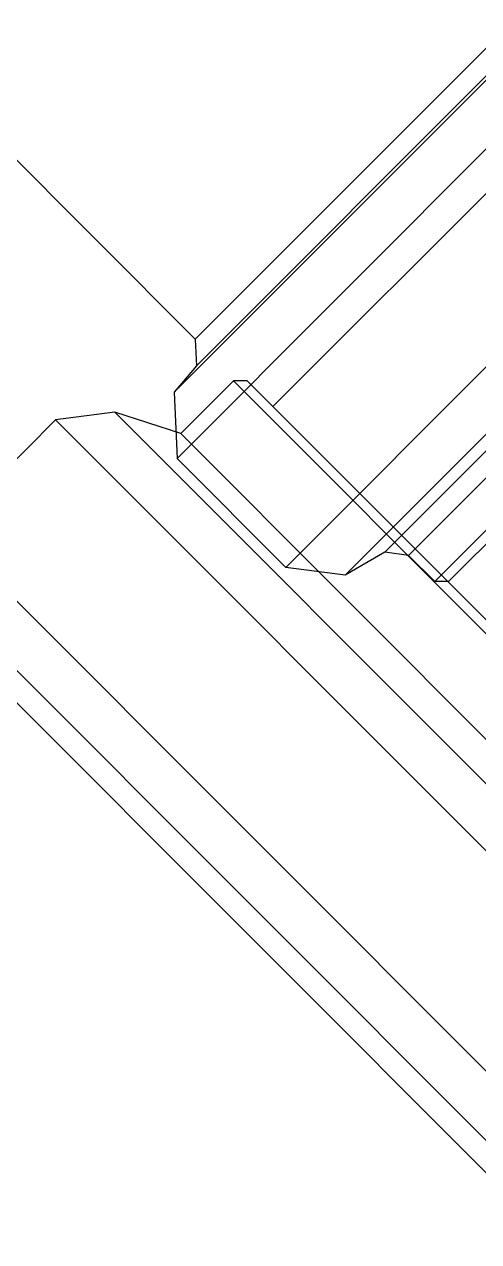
# Model space of a CAD drawing. Header units: millimetres. Extents: x -1292 to 2253, y 326 to 453.
# Drawn here: x 2097.784 to 2097.8071, y 347.9453 to 348.0072 of the extents above; entities that cross this region are included whole.
import ezdxf

# ---------------------------------------------------------------- set-up
doc = ezdxf.new("R2010")
doc.units = ezdxf.units.MM
doc.header["$LTSCALE"] = 0.5
doc.layers.add('-HIDRO', color=8, linetype='Continuous')
doc.layers.add('Esgoto', color=5, linetype='ByLayer')

msp = doc.modelspace()

# ---------------------------------------------------------------- linework, layer by layer
at = {"layer": '-HIDRO', "ltscale": 0.05}
msp.add_arc((2097.198738, 348.52263), 0.601429, 270, 356.050132, dxfattribs=at)
at = {"layer": 'Esgoto', "color": 2}
for p, q in [((2097.834921, 348.031788), (2097.79162, 347.988488)), ((2097.838295, 348.031641), (2097.791768, 347.985113)), ((2097.832221, 348.030715), (2097.792694, 347.991187)), ((2097.833571, 348.030656), (2097.792753, 347.989837)), ((2097.843833, 348.026103), (2097.797306, 347.979575)), ((2097.84423, 348.023085), (2097.800323, 347.979178)), ((2097.796652, 347.987752), (2097.830813, 348.021913)), ((2097.843063, 348.021063), (2097.802346, 347.980346)), ((2097.843222, 348.019856), (2097.803553, 347.980187)), ((2097.844559, 348.018518), (2097.80489, 347.97885)), ((2097.844559, 348.017811), (2097.805597, 347.97885)), ((2097.776677, 348.007205), (2097.792694, 347.991187)), ((2097.792694, 347.991187), (2097.792753, 347.989837)), ((2097.792753, 347.989837), (2097.79162, 347.988488)), ((2097.794637, 347.98906), (2097.791961, 347.986385)), ((2097.795344, 347.98906), (2097.794637, 347.98906)), ((2097.869803, 347.913895), (2097.794637, 347.98906)), ((2097.869803, 347.914602), (2097.795344, 347.98906)), ((2097.79162, 347.988488), (2097.791768, 347.985113)), ((2097.779974, 347.981468), (2097.785579, 347.987074)), ((2097.788597, 347.987471), (2097.785579, 347.987074)), ((2097.867816, 347.904837), (2097.785579, 347.987074)), ((2097.791961, 347.986385), (2097.788597, 347.987471)), ((2097.868213, 347.907855), (2097.788597, 347.987471)), ((2097.867127, 347.911219), (2097.791961, 347.986385)), ((2097.791768, 347.985113), (2097.797306, 347.979575)), ((2097.86221, 347.899231), (2097.779974, 347.981468)), ((2097.802346, 347.980346), (2097.800323, 347.979178)), ((2097.803553, 347.980187), (2097.802346, 347.980346)), ((2097.803553, 347.980187), (2097.80489, 347.97885)), ((2097.800323, 347.979178), (2097.797306, 347.979575)), ((2097.805597, 347.97885), (2097.80489, 347.97885)), ((2097.858836, 347.899084), (2097.779826, 347.978093)), ((2097.856021, 347.900254), (2097.780997, 347.975279))]:
    msp.add_line(p, q, dxfattribs=at)

doc.saveas('drawing.dxf')
